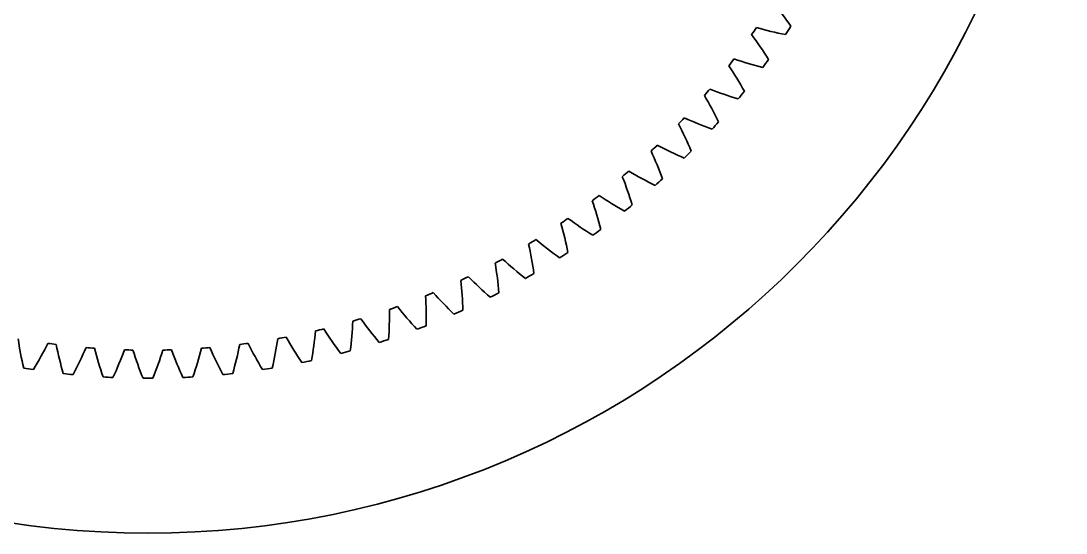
# Model space of a CAD drawing. Header units: inches. Extents: x 1.4 to 27.7, y -14.7 to -0.1.
# Drawn here: x 21.14 to 27.74, y -13.36 to -10.12 of the extents above; entities that cross this region are included whole.
import ezdxf

# ---------------------------------------------------------------- set-up
doc = ezdxf.new("R2010")
doc.units = ezdxf.units.IN
doc.header["$MEASUREMENT"] = 0
doc.layers.add('Layer 1', color=7, linetype='Continuous')

# ---------------------------------------------------------------- blocks, each defined once
blk = doc.blocks.new('block 232')
at = {"layer": 'Layer 1', "color": 7, "lineweight": 35, "true_color": 0xffffff}
blk.add_open_spline([(21.1208, -12.1284), (21.1299, -12.1908), (21.1415, -12.2528), (21.1557, -12.3142)], degree=3, dxfattribs=at)
blk = doc.blocks.new('block 233')
at = {"layer": 'Layer 1', "color": 7, "lineweight": 35, "true_color": 0xffffff}
blk.add_open_spline([(21.1557, -12.3142), (21.1762, -12.3176), (21.1967, -12.3209), (21.2172, -12.324)], degree=3, dxfattribs=at)
blk = doc.blocks.new('block 234')
at = {"layer": 'Layer 1', "color": 7, "lineweight": 35, "true_color": 0xffffff}
blk.add_open_spline([(21.2172, -12.324), (21.2496, -12.2699), (21.2799, -12.2146), (21.3078, -12.1581)], degree=3, dxfattribs=at)
blk = doc.blocks.new('block 235')
at = {"layer": 'Layer 1', "color": 7, "lineweight": 35, "true_color": 0xffffff}
blk.add_open_spline([(21.3078, -12.1581), (21.3256, -12.1605), (21.3434, -12.1628), (21.3612, -12.1651)], degree=3, dxfattribs=at)
blk = doc.blocks.new('block 236')
at = {"layer": 'Layer 1', "color": 7, "lineweight": 35, "true_color": 0xffffff}
blk.add_open_spline([(21.3612, -12.1651), (21.3736, -12.2269), (21.3885, -12.2882), (21.4058, -12.3488)], degree=3, dxfattribs=at)
blk = doc.blocks.new('block 237')
at = {"layer": 'Layer 1', "color": 7, "lineweight": 35, "true_color": 0xffffff}
blk.add_open_spline([(21.4058, -12.3488), (21.4264, -12.3511), (21.4471, -12.3533), (21.4678, -12.3553)], degree=3, dxfattribs=at)
blk = doc.blocks.new('block 238')
at = {"layer": 'Layer 1', "color": 7, "lineweight": 35, "true_color": 0xffffff}
blk.add_open_spline([(21.4678, -12.3553), (21.4973, -12.2996), (21.5246, -12.2428), (21.5496, -12.1849)], degree=3, dxfattribs=at)
blk = doc.blocks.new('block 239')
at = {"layer": 'Layer 1', "color": 7, "lineweight": 35, "true_color": 0xffffff}
blk.add_open_spline([(21.5496, -12.1849), (21.5675, -12.1864), (21.5853, -12.1878), (21.6032, -12.1891)], degree=3, dxfattribs=at)
blk = doc.blocks.new('block 240')
at = {"layer": 'Layer 1', "color": 7, "lineweight": 35, "true_color": 0xffffff}
blk.add_open_spline([(21.6032, -12.1891), (21.6188, -12.2502), (21.6369, -12.3106), (21.6574, -12.3703)], degree=3, dxfattribs=at)
blk = doc.blocks.new('block 241')
at = {"layer": 'Layer 1', "color": 7, "lineweight": 35, "true_color": 0xffffff}
blk.add_open_spline([(21.6574, -12.3703), (21.6781, -12.3715), (21.6989, -12.3726), (21.7196, -12.3735)], degree=3, dxfattribs=at)
blk = doc.blocks.new('block 242')
at = {"layer": 'Layer 1', "color": 7, "lineweight": 35, "true_color": 0xffffff}
blk.add_open_spline([(21.7196, -12.3735), (21.7462, -12.3164), (21.7705, -12.2581), (21.7924, -12.199)], degree=3, dxfattribs=at)
blk = doc.blocks.new('block 243')
at = {"layer": 'Layer 1', "color": 7, "lineweight": 35, "true_color": 0xffffff}
blk.add_open_spline([(21.7924, -12.199), (21.8103, -12.1996), (21.8282, -12.2001), (21.8462, -12.2004)], degree=3, dxfattribs=at)
blk = doc.blocks.new('block 244')
at = {"layer": 'Layer 1', "color": 7, "lineweight": 35, "true_color": 0xffffff}
blk.add_open_spline([(21.8462, -12.2004), (21.865, -12.2606), (21.8862, -12.32), (21.9097, -12.3785)], degree=3, dxfattribs=at)
blk = doc.blocks.new('block 245')
at = {"layer": 'Layer 1', "color": 7, "lineweight": 35, "true_color": 0xffffff}
blk.add_open_spline([(21.9097, -12.3785), (21.9305, -12.3786), (21.9513, -12.3786), (21.9721, -12.3785)], degree=3, dxfattribs=at)
blk = doc.blocks.new('block 246')
at = {"layer": 'Layer 1', "color": 7, "lineweight": 35, "true_color": 0xffffff}
blk.add_open_spline([(21.9721, -12.3785), (21.9956, -12.32), (22.0168, -12.2606), (22.0356, -12.2004)], degree=3, dxfattribs=at)
blk = doc.blocks.new('block 247')
at = {"layer": 'Layer 1', "color": 7, "lineweight": 35, "true_color": 0xffffff}
blk.add_open_spline([(22.0356, -12.2004), (22.0535, -12.2001), (22.0715, -12.1996), (22.0894, -12.199)], degree=3, dxfattribs=at)
blk = doc.blocks.new('block 248')
at = {"layer": 'Layer 1', "color": 7, "lineweight": 35, "true_color": 0xffffff}
blk.add_open_spline([(22.0894, -12.199), (22.1113, -12.2581), (22.1356, -12.3164), (22.1622, -12.3735)], degree=3, dxfattribs=at)
blk = doc.blocks.new('block 249')
at = {"layer": 'Layer 1', "color": 7, "lineweight": 35, "true_color": 0xffffff}
blk.add_open_spline([(22.1622, -12.3735), (22.1829, -12.3726), (22.2037, -12.3715), (22.2244, -12.3703)], degree=3, dxfattribs=at)
blk = doc.blocks.new('block 250')
at = {"layer": 'Layer 1', "color": 7, "lineweight": 35, "true_color": 0xffffff}
blk.add_open_spline([(22.2244, -12.3703), (22.2449, -12.3106), (22.263, -12.2502), (22.2786, -12.1891)], degree=3, dxfattribs=at)
blk = doc.blocks.new('block 251')
at = {"layer": 'Layer 1', "color": 7, "lineweight": 35, "true_color": 0xffffff}
blk.add_open_spline([(22.2786, -12.1891), (22.2965, -12.1878), (22.3143, -12.1864), (22.3322, -12.1849)], degree=3, dxfattribs=at)
blk = doc.blocks.new('block 252')
at = {"layer": 'Layer 1', "color": 7, "lineweight": 35, "true_color": 0xffffff}
blk.add_open_spline([(22.3322, -12.1849), (22.3572, -12.2428), (22.3845, -12.2996), (22.414, -12.3553)], degree=3, dxfattribs=at)
blk = doc.blocks.new('block 253')
at = {"layer": 'Layer 1', "color": 7, "lineweight": 35, "true_color": 0xffffff}
blk.add_open_spline([(22.414, -12.3553), (22.4347, -12.3533), (22.4554, -12.3511), (22.476, -12.3488)], degree=3, dxfattribs=at)
blk = doc.blocks.new('block 254')
at = {"layer": 'Layer 1', "color": 7, "lineweight": 35, "true_color": 0xffffff}
blk.add_open_spline([(22.476, -12.3488), (22.4933, -12.2882), (22.5082, -12.2269), (22.5206, -12.1651)], degree=3, dxfattribs=at)
blk = doc.blocks.new('block 255')
at = {"layer": 'Layer 1', "color": 7, "lineweight": 35, "true_color": 0xffffff}
blk.add_open_spline([(22.5206, -12.1651), (22.5384, -12.1628), (22.5562, -12.1605), (22.5739, -12.1581)], degree=3, dxfattribs=at)
blk = doc.blocks.new('block 256')
at = {"layer": 'Layer 1', "color": 7, "lineweight": 35, "true_color": 0xffffff}
blk.add_open_spline([(22.5739, -12.1581), (22.6019, -12.2146), (22.6322, -12.2699), (22.6646, -12.324)], degree=3, dxfattribs=at)
blk = doc.blocks.new('block 257')
at = {"layer": 'Layer 1', "color": 7, "lineweight": 35, "true_color": 0xffffff}
blk.add_open_spline([(22.6646, -12.324), (22.6851, -12.3209), (22.7056, -12.3176), (22.7261, -12.3142)], degree=3, dxfattribs=at)
blk = doc.blocks.new('block 258')
at = {"layer": 'Layer 1', "color": 7, "lineweight": 35, "true_color": 0xffffff}
blk.add_open_spline([(22.7261, -12.3142), (22.7403, -12.2528), (22.7519, -12.1908), (22.761, -12.1284)], degree=3, dxfattribs=at)
blk = doc.blocks.new('block 259')
at = {"layer": 'Layer 1', "color": 7, "lineweight": 35, "true_color": 0xffffff}
blk.add_open_spline([(22.761, -12.1284), (22.7787, -12.1253), (22.7963, -12.122), (22.8139, -12.1186)], degree=3, dxfattribs=at)
blk = doc.blocks.new('block 260')
at = {"layer": 'Layer 1', "color": 7, "lineweight": 35, "true_color": 0xffffff}
blk.add_open_spline([(22.8139, -12.1186), (22.8448, -12.1736), (22.8779, -12.2273), (22.9131, -12.2796)], degree=3, dxfattribs=at)
blk = doc.blocks.new('block 261')
at = {"layer": 'Layer 1', "color": 7, "lineweight": 35, "true_color": 0xffffff}
blk.add_open_spline([(22.9131, -12.2796), (22.9335, -12.2754), (22.9538, -12.2711), (22.9741, -12.2666)], degree=3, dxfattribs=at)
blk = doc.blocks.new('block 262')
at = {"layer": 'Layer 1', "color": 7, "lineweight": 35, "true_color": 0xffffff}
blk.add_open_spline([(22.9741, -12.2666), (22.985, -12.2045), (22.9934, -12.142), (22.9992, -12.0792)], degree=3, dxfattribs=at)
blk = doc.blocks.new('block 263')
at = {"layer": 'Layer 1', "color": 7, "lineweight": 35, "true_color": 0xffffff}
blk.add_open_spline([(22.9992, -12.0792), (23.0167, -12.0751), (23.0341, -12.071), (23.0515, -12.0667)], degree=3, dxfattribs=at)
blk = doc.blocks.new('block 264')
at = {"layer": 'Layer 1', "color": 7, "lineweight": 35, "true_color": 0xffffff}
blk.add_open_spline([(23.0515, -12.0667), (23.0853, -12.1199), (23.1211, -12.1718), (23.159, -12.2222)], degree=3, dxfattribs=at)
blk = doc.blocks.new('block 265')
at = {"layer": 'Layer 1', "color": 7, "lineweight": 35, "true_color": 0xffffff}
blk.add_open_spline([(23.159, -12.2222), (23.1791, -12.217), (23.1992, -12.2116), (23.2192, -12.2061)], degree=3, dxfattribs=at)
blk = doc.blocks.new('block 266')
at = {"layer": 'Layer 1', "color": 7, "lineweight": 35, "true_color": 0xffffff}
blk.add_open_spline([(23.2192, -12.2061), (23.2269, -12.1435), (23.2319, -12.0807), (23.2345, -12.0177)], degree=3, dxfattribs=at)
blk = doc.blocks.new('block 267')
at = {"layer": 'Layer 1', "color": 7, "lineweight": 35, "true_color": 0xffffff}
blk.add_open_spline([(23.2345, -12.0177), (23.2518, -12.0126), (23.269, -12.0076), (23.2861, -12.0024)], degree=3, dxfattribs=at)
blk = doc.blocks.new('block 268')
at = {"layer": 'Layer 1', "color": 7, "lineweight": 35, "true_color": 0xffffff}
blk.add_open_spline([(23.2861, -12.0024), (23.3226, -12.0538), (23.3611, -12.1037), (23.4016, -12.1521)], degree=3, dxfattribs=at)
blk = doc.blocks.new('block 269')
at = {"layer": 'Layer 1', "color": 7, "lineweight": 35, "true_color": 0xffffff}
blk.add_open_spline([(23.4016, -12.1521), (23.4214, -12.1458), (23.4411, -12.1394), (23.4608, -12.1328)], degree=3, dxfattribs=at)
blk = doc.blocks.new('block 270')
at = {"layer": 'Layer 1', "color": 7, "lineweight": 35, "true_color": 0xffffff}
blk.add_open_spline([(23.4608, -12.1328), (23.4652, -12.0699), (23.467, -12.0069), (23.4663, -11.9438)], degree=3, dxfattribs=at)
blk = doc.blocks.new('block 271')
at = {"layer": 'Layer 1', "color": 7, "lineweight": 35, "true_color": 0xffffff}
blk.add_open_spline([(23.4663, -11.9438), (23.4832, -11.9379), (23.5001, -11.932), (23.517, -11.9259)], degree=3, dxfattribs=at)
blk = doc.blocks.new('block 272')
at = {"layer": 'Layer 1', "color": 7, "lineweight": 35, "true_color": 0xffffff}
blk.add_open_spline([(23.517, -11.9259), (23.5561, -11.9753), (23.5972, -12.0232), (23.6401, -12.0693)], degree=3, dxfattribs=at)
blk = doc.blocks.new('block 273')
at = {"layer": 'Layer 1', "color": 7, "lineweight": 35, "true_color": 0xffffff}
blk.add_open_spline([(23.6401, -12.0693), (23.6596, -12.062), (23.679, -12.0546), (23.6983, -12.047)], degree=3, dxfattribs=at)
blk = doc.blocks.new('block 274')
at = {"layer": 'Layer 1', "color": 7, "lineweight": 35, "true_color": 0xffffff}
blk.add_open_spline([(23.6983, -12.047), (23.6993, -11.984), (23.6979, -11.9209), (23.6938, -11.858)], degree=3, dxfattribs=at)
blk = doc.blocks.new('block 275')
at = {"layer": 'Layer 1', "color": 7, "lineweight": 35, "true_color": 0xffffff}
blk.add_open_spline([(23.6938, -11.858), (23.7104, -11.8512), (23.727, -11.8444), (23.7435, -11.8374)], degree=3, dxfattribs=at)
blk = doc.blocks.new('block 276')
at = {"layer": 'Layer 1', "color": 7, "lineweight": 35, "true_color": 0xffffff}
blk.add_open_spline([(23.7435, -11.8374), (23.7852, -11.8847), (23.8287, -11.9304), (23.874, -11.9742)], degree=3, dxfattribs=at)
blk = doc.blocks.new('block 277')
at = {"layer": 'Layer 1', "color": 7, "lineweight": 35, "true_color": 0xffffff}
blk.add_open_spline([(23.874, -11.9742), (23.8931, -11.9659), (23.912, -11.9574), (23.931, -11.9489)], degree=3, dxfattribs=at)
blk = doc.blocks.new('block 278')
at = {"layer": 'Layer 1', "color": 7, "lineweight": 35, "true_color": 0xffffff}
blk.add_open_spline([(23.931, -11.9489), (23.9287, -11.8859), (23.9239, -11.823), (23.9166, -11.7603)], degree=3, dxfattribs=at)
blk = doc.blocks.new('block 279')
at = {"layer": 'Layer 1', "color": 7, "lineweight": 35, "true_color": 0xffffff}
blk.add_open_spline([(23.9166, -11.7603), (23.9328, -11.7527), (23.949, -11.745), (23.9652, -11.7372)], degree=3, dxfattribs=at)
blk = doc.blocks.new('block 280')
at = {"layer": 'Layer 1', "color": 7, "lineweight": 35, "true_color": 0xffffff}
blk.add_open_spline([(23.9652, -11.7372), (24.0092, -11.7823), (24.0551, -11.8256), (24.1026, -11.867)], degree=3, dxfattribs=at)
blk = doc.blocks.new('block 281')
at = {"layer": 'Layer 1', "color": 7, "lineweight": 35, "true_color": 0xffffff}
blk.add_open_spline([(24.1026, -11.867), (24.1212, -11.8577), (24.1397, -11.8483), (24.1582, -11.8387)], degree=3, dxfattribs=at)
blk = doc.blocks.new('block 282')
at = {"layer": 'Layer 1', "color": 7, "lineweight": 35, "true_color": 0xffffff}
blk.add_open_spline([(24.1582, -11.8387), (24.1526, -11.7759), (24.1445, -11.7133), (24.1339, -11.6512)], degree=3, dxfattribs=at)
blk = doc.blocks.new('block 283')
at = {"layer": 'Layer 1', "color": 7, "lineweight": 35, "true_color": 0xffffff}
blk.add_open_spline([(24.1339, -11.6512), (24.1498, -11.6427), (24.1655, -11.6342), (24.1812, -11.6255)], degree=3, dxfattribs=at)
blk = doc.blocks.new('block 284')
at = {"layer": 'Layer 1', "color": 7, "lineweight": 35, "true_color": 0xffffff}
blk.add_open_spline([(24.1812, -11.6255), (24.2276, -11.6682), (24.2756, -11.7091), (24.3253, -11.748)], degree=3, dxfattribs=at)
blk = doc.blocks.new('block 285')
at = {"layer": 'Layer 1', "color": 7, "lineweight": 35, "true_color": 0xffffff}
blk.add_open_spline([(24.3253, -11.748), (24.3434, -11.7377), (24.3613, -11.7273), (24.3793, -11.7168)], degree=3, dxfattribs=at)
blk = doc.blocks.new('block 286')
at = {"layer": 'Layer 1', "color": 7, "lineweight": 35, "true_color": 0xffffff}
blk.add_open_spline([(24.3793, -11.7168), (24.3704, -11.6544), (24.3591, -11.5923), (24.3453, -11.5308)], degree=3, dxfattribs=at)
blk = doc.blocks.new('block 287')
at = {"layer": 'Layer 1', "color": 7, "lineweight": 35, "true_color": 0xffffff}
blk.add_open_spline([(24.3453, -11.5308), (24.3606, -11.5215), (24.3759, -11.5122), (24.3911, -11.5027)], degree=3, dxfattribs=at)
blk = doc.blocks.new('block 288')
at = {"layer": 'Layer 1', "color": 7, "lineweight": 35, "true_color": 0xffffff}
blk.add_open_spline([(24.3911, -11.5027), (24.4397, -11.5429), (24.4898, -11.5812), (24.5414, -11.6174)], degree=3, dxfattribs=at)
blk = doc.blocks.new('block 289')
at = {"layer": 'Layer 1', "color": 7, "lineweight": 35, "true_color": 0xffffff}
blk.add_open_spline([(24.5414, -11.6174), (24.5589, -11.6062), (24.5763, -11.5949), (24.5937, -11.5835)], degree=3, dxfattribs=at)
blk = doc.blocks.new('block 290')
at = {"layer": 'Layer 1', "color": 7, "lineweight": 35, "true_color": 0xffffff}
blk.add_open_spline([(24.5937, -11.5835), (24.5816, -11.5216), (24.567, -11.4602), (24.55, -11.3995)], degree=3, dxfattribs=at)
blk = doc.blocks.new('block 291')
at = {"layer": 'Layer 1', "color": 7, "lineweight": 35, "true_color": 0xffffff}
blk.add_open_spline([(24.55, -11.3995), (24.5648, -11.3894), (24.5796, -11.3793), (24.5943, -11.369)], degree=3, dxfattribs=at)
blk = doc.blocks.new('block 292')
at = {"layer": 'Layer 1', "color": 7, "lineweight": 35, "true_color": 0xffffff}
blk.add_open_spline([(24.5943, -11.369), (24.6449, -11.4067), (24.697, -11.4423), (24.7504, -11.4758)], degree=3, dxfattribs=at)
blk = doc.blocks.new('block 293')
at = {"layer": 'Layer 1', "color": 7, "lineweight": 35, "true_color": 0xffffff}
blk.add_open_spline([(24.7504, -11.4758), (24.7673, -11.4637), (24.7841, -11.4514), (24.8009, -11.4391)], degree=3, dxfattribs=at)
blk = doc.blocks.new('block 294')
at = {"layer": 'Layer 1', "color": 7, "lineweight": 35, "true_color": 0xffffff}
blk.add_open_spline([(24.8009, -11.4391), (24.7856, -11.3779), (24.7678, -11.3174), (24.7476, -11.2577)], degree=3, dxfattribs=at)
blk = doc.blocks.new('block 295')
at = {"layer": 'Layer 1', "color": 7, "lineweight": 35, "true_color": 0xffffff}
blk.add_open_spline([(24.7476, -11.2577), (24.7619, -11.2469), (24.7761, -11.236), (24.7903, -11.2249)], degree=3, dxfattribs=at)
blk = doc.blocks.new('block 296')
at = {"layer": 'Layer 1', "color": 7, "lineweight": 35, "true_color": 0xffffff}
blk.add_open_spline([(24.7903, -11.2249), (24.8428, -11.2599), (24.8966, -11.2927), (24.9517, -11.3233)], degree=3, dxfattribs=at)
blk = doc.blocks.new('block 297')
at = {"layer": 'Layer 1', "color": 7, "lineweight": 35, "true_color": 0xffffff}
blk.add_open_spline([(24.9517, -11.3233), (24.968, -11.3104), (24.9841, -11.2973), (25.0002, -11.2841)], degree=3, dxfattribs=at)
blk = doc.blocks.new('block 298')
at = {"layer": 'Layer 1', "color": 7, "lineweight": 35, "true_color": 0xffffff}
blk.add_open_spline([(25.0002, -11.2841), (24.9817, -11.2238), (24.9608, -11.1643), (24.9375, -11.1057)], degree=3, dxfattribs=at)
blk = doc.blocks.new('block 299')
at = {"layer": 'Layer 1', "color": 7, "lineweight": 35, "true_color": 0xffffff}
blk.add_open_spline([(24.9375, -11.1057), (24.9512, -11.0942), (24.9649, -11.0825), (24.9784, -11.0708)], degree=3, dxfattribs=at)
blk = doc.blocks.new('block 300')
at = {"layer": 'Layer 1', "color": 7, "lineweight": 35, "true_color": 0xffffff}
blk.add_open_spline([(24.9784, -11.0708), (25.0326, -11.1029), (25.0881, -11.1329), (25.1448, -11.1606)], degree=3, dxfattribs=at)
blk = doc.blocks.new('block 301')
at = {"layer": 'Layer 1', "color": 7, "lineweight": 35, "true_color": 0xffffff}
blk.add_open_spline([(25.1448, -11.1606), (25.1603, -11.1468), (25.1758, -11.1329), (25.1911, -11.1189)], degree=3, dxfattribs=at)
blk = doc.blocks.new('block 302')
at = {"layer": 'Layer 1', "color": 7, "lineweight": 35, "true_color": 0xffffff}
blk.add_open_spline([(25.1911, -11.1189), (25.1695, -11.0597), (25.1455, -11.0013), (25.1192, -10.944)], degree=3, dxfattribs=at)
blk = doc.blocks.new('block 303')
at = {"layer": 'Layer 1', "color": 7, "lineweight": 35, "true_color": 0xffffff}
blk.add_open_spline([(25.1192, -10.944), (25.1323, -10.9318), (25.1453, -10.9194), (25.1582, -10.907)], degree=3, dxfattribs=at)
blk = doc.blocks.new('block 304')
at = {"layer": 'Layer 1', "color": 7, "lineweight": 35, "true_color": 0xffffff}
blk.add_open_spline([(25.1582, -10.907), (25.2141, -10.9363), (25.2711, -10.9633), (25.3291, -10.988)], degree=3, dxfattribs=at)
blk = doc.blocks.new('block 305')
at = {"layer": 'Layer 1', "color": 7, "lineweight": 35, "true_color": 0xffffff}
blk.add_open_spline([(25.3291, -10.988), (25.3438, -10.9734), (25.3586, -10.9587), (25.3731, -10.9439)], degree=3, dxfattribs=at)
blk = doc.blocks.new('block 306')
at = {"layer": 'Layer 1', "color": 7, "lineweight": 35, "true_color": 0xffffff}
blk.add_open_spline([(25.3731, -10.9439), (25.3485, -10.8859), (25.3214, -10.8289), (25.2922, -10.7731)], degree=3, dxfattribs=at)
blk = doc.blocks.new('block 307')
at = {"layer": 'Layer 1', "color": 7, "lineweight": 35, "true_color": 0xffffff}
blk.add_open_spline([(25.2922, -10.7731), (25.3046, -10.7601), (25.3169, -10.7471), (25.3292, -10.734)], degree=3, dxfattribs=at)
blk = doc.blocks.new('block 308')
at = {"layer": 'Layer 1', "color": 7, "lineweight": 35, "true_color": 0xffffff}
blk.add_open_spline([(25.3292, -10.734), (25.3865, -10.7603), (25.4448, -10.7843), (25.5041, -10.806)], degree=3, dxfattribs=at)
blk = doc.blocks.new('block 309')
at = {"layer": 'Layer 1', "color": 7, "lineweight": 35, "true_color": 0xffffff}
blk.add_open_spline([(25.5041, -10.806), (25.5181, -10.7906), (25.532, -10.7752), (25.5458, -10.7596)], degree=3, dxfattribs=at)
blk = doc.blocks.new('block 310')
at = {"layer": 'Layer 1', "color": 7, "lineweight": 35, "true_color": 0xffffff}
blk.add_open_spline([(25.5458, -10.7596), (25.5181, -10.703), (25.4881, -10.6475), (25.456, -10.5932)], degree=3, dxfattribs=at)
blk = doc.blocks.new('block 311')
at = {"layer": 'Layer 1', "color": 7, "lineweight": 35, "true_color": 0xffffff}
blk.add_open_spline([(25.456, -10.5932), (25.4677, -10.5797), (25.4793, -10.566), (25.4909, -10.5523)], degree=3, dxfattribs=at)
blk = doc.blocks.new('block 312')
at = {"layer": 'Layer 1', "color": 7, "lineweight": 35, "true_color": 0xffffff}
blk.add_open_spline([(25.4909, -10.5523), (25.5495, -10.5756), (25.609, -10.5965), (25.6693, -10.615)], degree=3, dxfattribs=at)
blk = doc.blocks.new('block 313')
at = {"layer": 'Layer 1', "color": 7, "lineweight": 35, "true_color": 0xffffff}
blk.add_open_spline([(25.6693, -10.615), (25.6825, -10.599), (25.6955, -10.5828), (25.7085, -10.5666)], degree=3, dxfattribs=at)
blk = doc.blocks.new('block 314')
at = {"layer": 'Layer 1', "color": 7, "lineweight": 35, "true_color": 0xffffff}
blk.add_open_spline([(25.7085, -10.5666), (25.6779, -10.5115), (25.6451, -10.4576), (25.6101, -10.4051)], degree=3, dxfattribs=at)
blk = doc.blocks.new('block 315')
at = {"layer": 'Layer 1', "color": 7, "lineweight": 35, "true_color": 0xffffff}
blk.add_open_spline([(25.6101, -10.4051), (25.6211, -10.391), (25.632, -10.3767), (25.6429, -10.3624)], degree=3, dxfattribs=at)
blk = doc.blocks.new('block 316')
at = {"layer": 'Layer 1', "color": 7, "lineweight": 35, "true_color": 0xffffff}
blk.add_open_spline([(25.6429, -10.3624), (25.7026, -10.3826), (25.7631, -10.4004), (25.8243, -10.4157)], degree=3, dxfattribs=at)
blk = doc.blocks.new('block 317')
at = {"layer": 'Layer 1', "color": 7, "lineweight": 35, "true_color": 0xffffff}
blk.add_open_spline([(25.8243, -10.4157), (25.8366, -10.399), (25.8488, -10.3822), (25.8609, -10.3653)], degree=3, dxfattribs=at)
blk = doc.blocks.new('block 318')
at = {"layer": 'Layer 1', "color": 7, "lineweight": 35, "true_color": 0xffffff}
blk.add_open_spline([(25.8609, -10.3653), (25.8274, -10.3118), (25.7918, -10.2598), (25.7542, -10.2092)], degree=3, dxfattribs=at)
blk = doc.blocks.new('block 319')
at = {"layer": 'Layer 1', "color": 7, "lineweight": 35, "true_color": 0xffffff}
blk.add_open_spline([(25.7542, -10.2092), (25.7644, -10.1945), (25.7746, -10.1797), (25.7847, -10.1649)], degree=3, dxfattribs=at)
blk = doc.blocks.new('block 320')
at = {"layer": 'Layer 1', "color": 7, "lineweight": 35, "true_color": 0xffffff}
blk.add_open_spline([(25.7847, -10.1649), (25.8454, -10.1819), (25.9068, -10.1964), (25.9686, -10.2085)], degree=3, dxfattribs=at)
blk = doc.blocks.new('block 321')
at = {"layer": 'Layer 1', "color": 7, "lineweight": 35, "true_color": 0xffffff}
blk.add_open_spline([(25.9686, -10.2085), (25.9801, -10.1912), (25.9914, -10.1738), (26.0026, -10.1563)], degree=3, dxfattribs=at)
blk = doc.blocks.new('block 322')
at = {"layer": 'Layer 1', "color": 7, "lineweight": 35, "true_color": 0xffffff}
blk.add_open_spline([(26.0026, -10.1563), (25.9664, -10.1046), (25.9281, -10.0545), (25.8878, -10.006)], degree=3, dxfattribs=at)
blk = doc.blocks.new('block 486')
at = {"layer": 'Layer 1', "color": 7, "lineweight": 35, "true_color": 0xffffff}
blk.add_open_spline([(27.7409, -7.5557), (27.7409, -4.3525), (25.1441, -1.7557), (21.9409, -1.7557), (18.7376, -1.7557), (16.1409, -4.3525), (16.1409, -7.5557), (16.1409, -10.759), (18.7376, -13.3557), (21.9409, -13.3557), (25.1441, -13.3557), (27.7409, -10.759), (27.7409, -7.5557), (27.7409, -7.5557), (27.7409, -7.5557), (27.7409, -7.5557)], degree=3, knots=[0, 0, 0, 0, 1, 1, 1, 2, 2, 2, 3, 3, 3, 4, 4, 4, 5, 5, 5, 5], dxfattribs=at)
blk = doc.blocks.new('block 2')
at = {"layer": 'Layer 1'}
for name in ['block 486', 'block 322', 'block 319', 'block 320', 'block 321', 'block 318', 'block 315', 'block 316', 'block 317', 'block 314', 'block 311', 'block 312', 'block 310', 'block 313', 'block 307', 'block 308', 'block 309', 'block 306', 'block 303', 'block 302', 'block 304', 'block 305', 'block 299', 'block 300', 'block 298', 'block 301', 'block 295', 'block 294', 'block 296', 'block 297', 'block 291', 'block 290', 'block 292', 'block 293', 'block 287', 'block 286', 'block 288', 'block 289', 'block 283', 'block 282', 'block 284', 'block 279', 'block 280', 'block 285', 'block 278', 'block 275', 'block 274', 'block 276', 'block 281', 'block 270', 'block 271', 'block 272', 'block 277', 'block 267', 'block 268', 'block 262', 'block 263', 'block 264', 'block 266', 'block 273', 'block 232', 'block 258', 'block 259', 'block 260', 'block 269', 'block 234', 'block 235', 'block 236', 'block 238', 'block 239', 'block 240', 'block 242', 'block 243', 'block 244', 'block 246', 'block 247', 'block 248', 'block 250', 'block 251', 'block 252', 'block 254', 'block 255', 'block 256', 'block 265', 'block 261', 'block 233', 'block 257', 'block 237', 'block 241', 'block 245', 'block 249', 'block 253']:
    blk.add_blockref(name, (0, 0), dxfattribs=at)

msp = doc.modelspace()

# ---------------------------------------------------------------- block references
at = {"layer": 'Layer 1'}
msp.add_blockref('block 2', (0, 0), dxfattribs=at)

doc.saveas('drawing.dxf')
